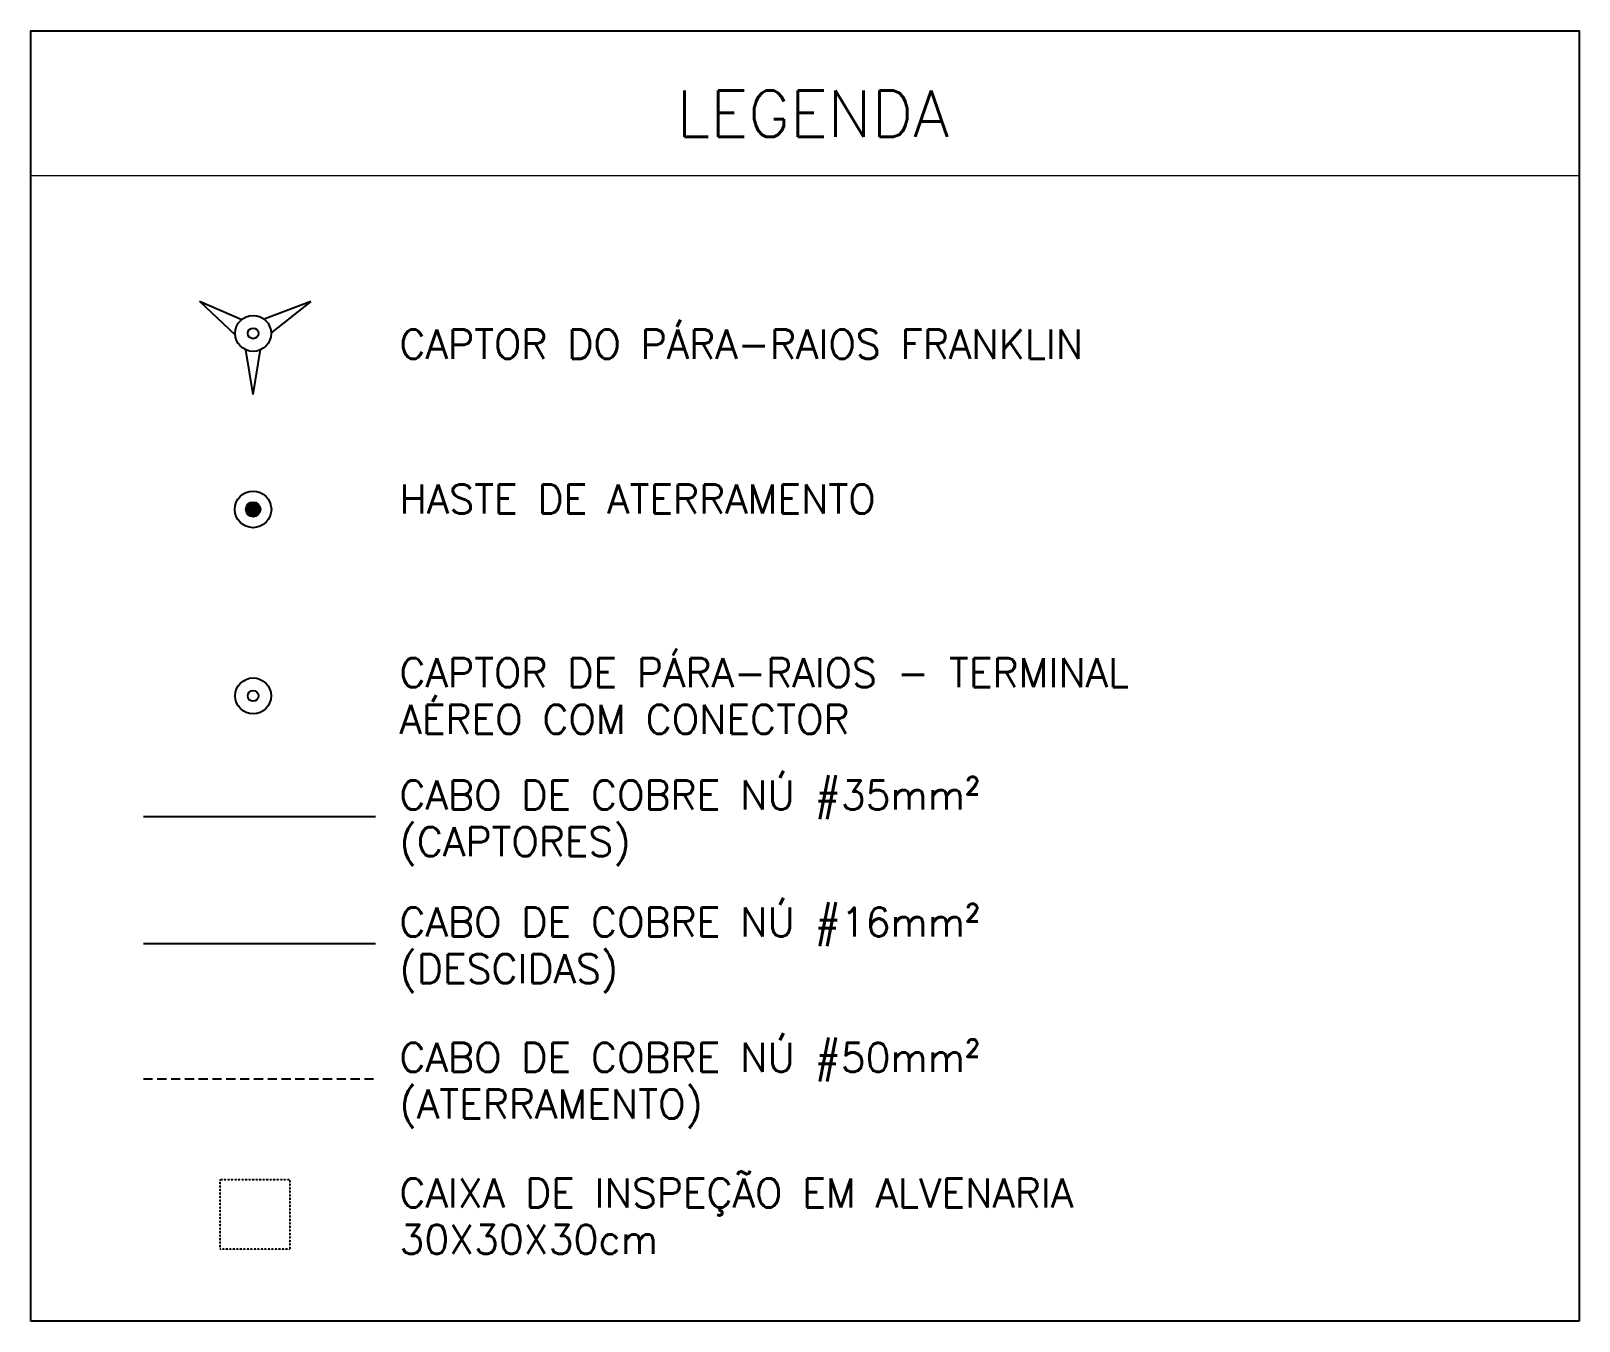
# Model space of a CAD drawing. Extents: x -1836 to 8857, y -4220 to 3051.
# Drawn here: x 5425 to 6266, y 1698 to 2399 of the extents above; entities that cross this region are included whole.
import ezdxf
from ezdxf.enums import TextEntityAlignment as Align

# ---------------------------------------------------------------- set-up
doc = ezdxf.new("R2010")
doc.units = 0
doc.header["$MEASUREMENT"] = 0
doc.linetypes.add('DASHED2', pattern=[0.375, 0.25, -0.125])
doc.layers.get('0').update_dxf_attribs({"linetype": 'CONTINUOUS'})
for name, color, linetype in [('COTAS', 3, 'DASHED2'), ('LEGENDA', 7, 'CONTINUOUS'), ('PONTOS DE PARA-RAIOS', 1, 'CONTINUOUS')]:
    doc.layers.add(name, color=color, linetype=linetype)
doc.styles.add('ROMANS', font='romans.shx')

# ---------------------------------------------------------------- blocks, each defined once
blk = doc.blocks.new('Apwr_pacap')
for p, q in [((-4.61, 2.77), (-1.54, -0.13)), ((-4.61, 2.77), (-0.97, 1.2)), ((4.98, 2.74), (0.95, 1.22)), ((4.98, 2.74), (1.55, 0.04)), ((0.01, -5.27), (-0.63, -1.41)), ((0.01, -5.27), (0.65, -1.4))]:
    blk.add_line(p, q)
for radius in [1.55, 0.46]:
    blk.add_circle((0, 0), radius)
blk = doc.blocks.new('Apwr_pahaste')
at = {"const_width": 0.63}
blk.add_lwpolyline([(0.315, 0, 1), (-0.315, 0, 1)], format="xyb", close=True, dxfattribs=at)
for radius in [1.575, 0.63]:
    blk.add_circle((0, 0), radius)
blk = doc.blocks.new('Apwr_pacap1')
for radius in [1.55, 0.46]:
    blk.add_circle((0, 0), radius)

msp = doc.modelspace()

# ---------------------------------------------------------------- linework, layer by layer
for points in [[(5425.47, 1698.41), (5425.47, 2398.9), (6266.04, 2398.9), (6266.04, 1698.41)], [(6266.04, 1698.41), (5425.47, 1698.41)]]:
    msp.add_lwpolyline(points)
at = {"layer": 'COTAS', "ltscale": 20}
msp.add_lwpolyline([(5486.51, 1829.89), (5612.51, 1829.89)], dxfattribs=at)
at = {"layer": 'LEGENDA', "lineweight": 5}
msp.add_lwpolyline([(5425.47, 2320.34), (6266.04, 2320.34)], dxfattribs=at)
at = {"layer": 'PONTOS DE PARA-RAIOS'}
for points in [[(5486.51, 1972.37), (5612.51, 1972.37)], [(5486.51, 1903.41), (5612.51, 1903.41)]]:
    msp.add_lwpolyline(points, dxfattribs=at)
at = {"layer": 'PONTOS DE PARA-RAIOS', "linetype": 'DASHED2', "ltscale": 0.4}
msp.add_lwpolyline([(5528.17, 1737.51), (5528.17, 1775.31), (5565.97, 1775.31), (5565.97, 1737.51)], close=True, dxfattribs=at)

# ---------------------------------------------------------------- block references
at = {"layer": 'PONTOS DE PARA-RAIOS', "xscale": 6.299999999369902, "yscale": 6.299999999369902, "zscale": 6.299999999369934}
for name, p in [('Apwr_pacap', (5546.08, 2234.69)), ('Apwr_pahaste', (5546.08, 2139.12)), ('Apwr_pacap1', (5546.08, 2037.84))]:
    msp.add_blockref(name, p, dxfattribs=at)

# ---------------------------------------------------------------- texts
at = {"layer": 'LEGENDA', "lineweight": 5, "style": 'ROMANS'}
msp.add_text('LEGENDA', height=25.2, dxfattribs=at).set_placement((5849.96, 2353.93), align=Align.MIDDLE_CENTER)
for s, p in [('CAPTOR DO PÁRA-RAIOS FRANKLIN', (5625.58, 2220.96)), ('HASTE DE ATERRAMENTO', (5625.58, 2136.84)), ('CAPTOR DE PÁRA-RAIOS - TERMINAL', (5625.58, 2042.57)), ('AÉREO COM CONECTOR', (5625.58, 2017.29)), ('CABO DE COBRE NÚ #35mm² ', (5625.58, 1976.12)), ('(CAPTORES)', (5625.58, 1950.84)), ('CABO DE COBRE NÚ #16mm² ', (5625.58, 1907.16)), ('(DESCIDAS)', (5625.58, 1881.87)), ('CABO DE COBRE NÚ #50mm² ', (5625.58, 1833.64)), ('(ATERRAMENTO)', (5625.58, 1808.36)), ('CAIXA DE INSPEÇÃO EM ALVENARIA', (5625.58, 1760.13)), ('30X30X30cm', (5625.58, 1734.85))]:
    msp.add_text(s, height=15.75, dxfattribs=at).set_placement(p)

doc.saveas('drawing.dxf')
